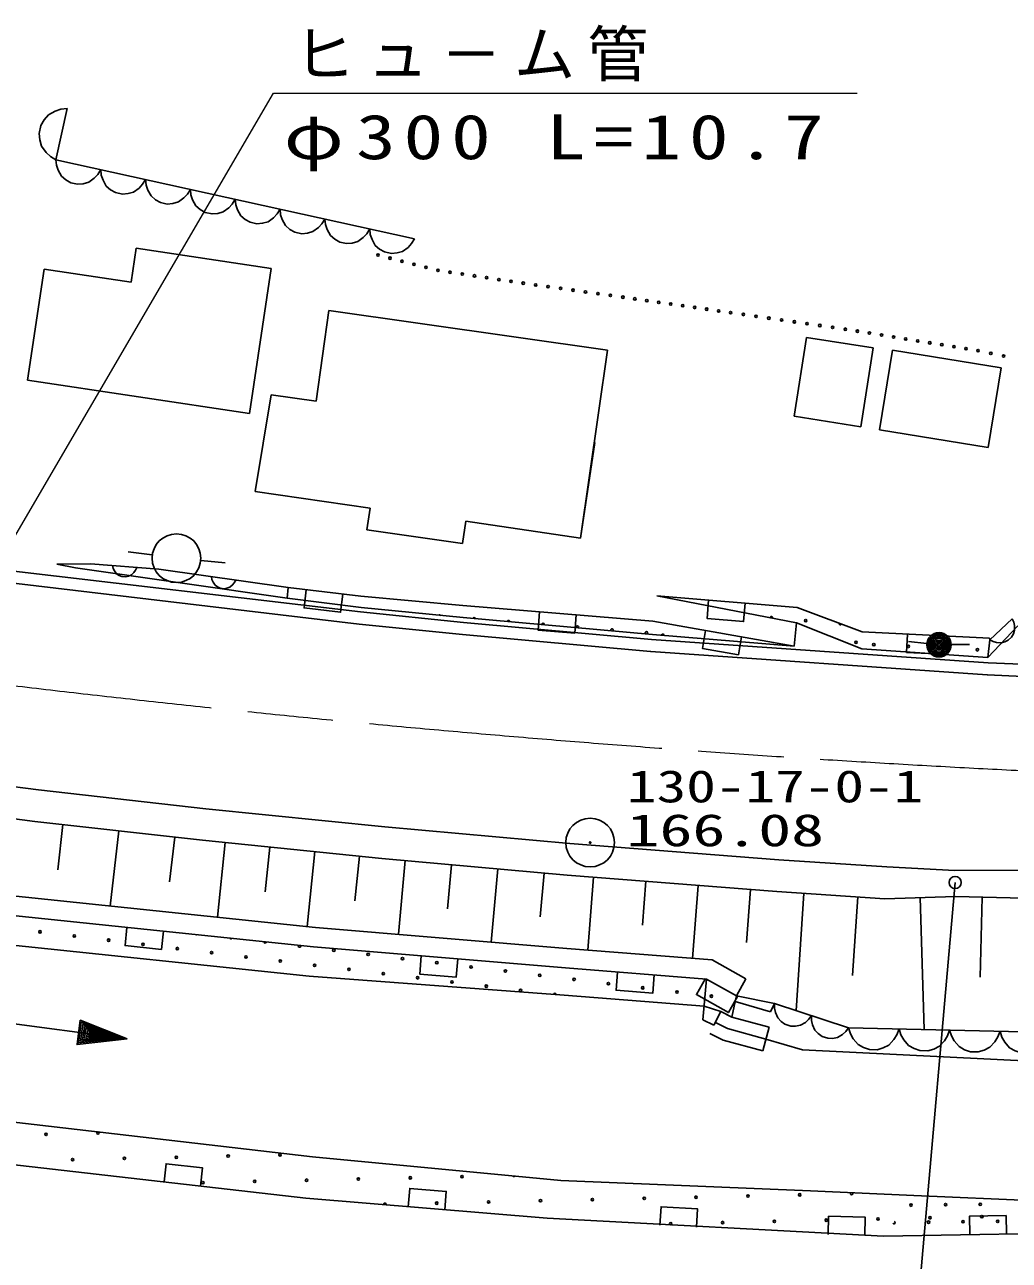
# Model space of a CAD drawing. Units: millimetres, scale not verified. Extents: x 40000 to 680000, y 20000 to 380000.
# Drawn here: x 190636 to 230904, y 248439 to 298975 of the extents above; entities that cross this region are included whole.
import ezdxf
from ezdxf.enums import TextEntityAlignment as Align

# ---------------------------------------------------------------- set-up
doc = ezdxf.new("R2010")
doc.units = ezdxf.units.MM
doc.header["$LTSCALE"] = 1000
doc.linetypes.add('CHAIN', pattern=[18.5, 12, -1.5, 3.5, -1.5])
for name, color, linetype, lineweight in [('M-BGD', 7, 'Continuous', 25), ('M-BGD-HTXT', 7, 'Continuous', 13), ('M-BMK', 2, 'CHAIN', 13)]:
    doc.layers.add(name, color=color, linetype=linetype, lineweight=lineweight)
doc.layers.add('M-BMK-SRVR', color=7, linetype='Continuous')
doc.styles.add('ＭＳ ゴシック', font='')
doc.styles.get('ＭＳ ゴシック').set_extended_font_data('MS Gothic')

# ---------------------------------------------------------------- blocks, each defined once
blk = doc.blocks.new('BUHIN5')
at = {"color": 3, "linetype": 'Continuous', "lineweight": 25}
for radius in [995, 30]:
    blk.add_circle((0, 0), radius, dxfattribs=at)
blk = doc.blocks.new('BUHIN54')
at = {"color": 7, "linetype": 'Continuous', "lineweight": 25}
blk.add_lwpolyline([(-106, 791), (-280, 708), (-421, 592), (-575, 415), (-646, 228), (-681, 34), (-648, -211), (-564, -389), (-446, -551), (-251, -682), (-85, -752), (106, -791)], dxfattribs=at)
blk = doc.blocks.new('BUHIN55')
at = {"color": 7, "linetype": 'Continuous', "lineweight": 25}
blk.add_lwpolyline([(-430, 939), (-614, 770), (-745, 573), (-868, 296), (-886, 38), (-856, -215), (-722, -507), (-551, -695), (-344, -850), (-53, -939), (179, -963), (430, -939)], dxfattribs=at)
blk = doc.blocks.new('BUHIN80')
at = {"color": 7, "linetype": 'Continuous', "lineweight": 25}
blk.add_lwpolyline([(-218, 913), (-411, 795), (-563, 643), (-722, 417), (-784, 190), (-801, -41), (-733, -324), (-614, -523), (-456, -697), (-213, -828), (-10, -890), (218, -913)], dxfattribs=at)
blk = doc.blocks.new('BUHIN117')
at = {"color": 7, "linetype": 'Continuous', "lineweight": 25}
blk.add_circle((0, 0), 49.8, dxfattribs=at)
blk = doc.blocks.new('BUHIN119')
at = {"color": 7, "linetype": 'Continuous', "lineweight": 25}
blk.add_circle((0, 0), 49.8, dxfattribs=at)
blk = doc.blocks.new('BUHIN121')
at = {"color": 7, "linetype": 'Continuous', "lineweight": 25}
blk.add_circle((0, 0), 49.8, dxfattribs=at)
blk = doc.blocks.new('BUHIN123')
at = {"color": 7, "linetype": 'Continuous', "lineweight": 25}
blk.add_circle((0, 0), 49.8, dxfattribs=at)
blk = doc.blocks.new('BUHIN125')
at = {"color": 7, "linetype": 'Continuous', "lineweight": 25}
blk.add_circle((0, 0), 49.8, dxfattribs=at)
blk = doc.blocks.new('BUHIN127')
at = {"color": 7, "linetype": 'Continuous', "lineweight": 25}
blk.add_circle((0, 0), 49.8, dxfattribs=at)
blk = doc.blocks.new('BUHIN129')
at = {"color": 7, "linetype": 'Continuous', "lineweight": 25}
blk.add_circle((0, 0), 49.8, dxfattribs=at)
blk = doc.blocks.new('BUHIN170')
at = {"color": 7, "linetype": 'Continuous', "lineweight": 25}
blk.add_lwpolyline([(248, -708), (956, -460), (460, 956), (-248, 708)], dxfattribs=at)
blk = doc.blocks.new('BUHIN18')
at = {"color": 7, "linetype": 'Continuous', "lineweight": 25}
blk.add_circle((0, 0), 995, dxfattribs=at)
blk = doc.blocks.new('BUHIN197')
at = {"color": 7, "linetype": 'Continuous', "lineweight": 25}
for radius in [498, 440, 382, 322, 265, 195, 135, 77.5, 15]:
    blk.add_circle((0, 0), radius, dxfattribs=at)

msp = doc.modelspace()

# ---------------------------------------------------------------- linework, layer by layer
at = {"layer": 'M-BGD'}
for p, q in [((192368, 295545), (191911, 293452)), ((191911, 293452), (206580, 290217)), ((195199, 289829), (194991, 288444)), ((200721, 289000), (195199, 289829)), ((191431, 288979), (190748, 284430)), ((194991, 288444), (191431, 288979)), ((199830, 283067), (200721, 289000)), ((203079, 287290), (202551, 283577)), ((214465, 285670), (203079, 287290)), ((222108, 282959), (222613, 286181)), ((222613, 286181), (225338, 285754)), ((214465, 285670), (213370, 277976)), ((225338, 285754), (224833, 282532)), ((226128, 285667), (225597, 282404)), ((230569, 284945), (226128, 285667)), ((230038, 281681), (230569, 284945)), ((190748, 284430), (199830, 283067)), ((200720, 283838), (200058, 279885)), ((202551, 283577), (200720, 283838)), ((224833, 282532), (222108, 282959)), ((225597, 282404), (230038, 281681)), ((213954, 281882), (213370, 277976)), ((200058, 279885), (204758, 279206)), ((204758, 279206), (204631, 278315)), ((208682, 278663), (208543, 277755)), ((213370, 277976), (208682, 278663)), ((208543, 277755), (204631, 278315)), ((195852, 277286), (194861, 277417)), ((197839, 277063), (198835, 276971)), ((204367, 274955), (188256, 276858)), ((193322, 276928), (191950, 276910)), ((191950, 276910), (192707, 276757)), ((192707, 276757), (201367, 275522)), ((193322, 276928), (196124, 276703)), ((201414, 275956), (196124, 276703)), ((204309, 274459), (188197, 276362)), ((201367, 275522), (201414, 275956)), ((201367, 275522), (201414, 275956)), ((201414, 275956), (204382, 275599)), ((204400, 275136), (201367, 275522)), ((208558, 275214), (204382, 275599)), ((222204, 274511), (216487, 275619)), ((216487, 275619), (222222, 275133)), ((208587, 274528), (204367, 274955)), ((208568, 274723), (204400, 275136)), ((216328, 274584), (208558, 275214)), ((224891, 274145), (222222, 275133)), ((208536, 274031), (204317, 274458)), ((216313, 274036), (208568, 274723)), ((216271, 273832), (208587, 274528)), ((222111, 273563), (216328, 274584)), ((222111, 273563), (222204, 274511)), ((224874, 273446), (222204, 274511)), ((231021, 274676), (230111, 273817)), ((216226, 273334), (208542, 274030)), ((222111, 273563), (216313, 274036)), ((230090, 273885), (224891, 274145)), ((230022, 273098), (231248, 274383)), ((230036, 272878), (216271, 273832)), ((230022, 273098), (224874, 273446)), ((227533, 273669), (226788, 273753)), ((228530, 273621), (229280, 273631)), ((230111, 273817), (230022, 273098)), ((230090, 273885), (230111, 273817)), ((230002, 272379), (216237, 273334)), ((234522, 272675), (230036, 272878)), ((234500, 272175), (230014, 272378)), ((183535, 268638), (191199, 267682)), ((183374, 267348), (191053, 266391)), ((191199, 267682), (198043, 266910)), ((198043, 266910), (205361, 266168)), ((191053, 266391), (197912, 265616)), ((192196, 266262), (191987, 264405)), ((194483, 266003), (194136, 262929)), ((205361, 266168), (212930, 265490)), ((196769, 265745), (196562, 263913)), ((197912, 265616), (205245, 264874)), ((198829, 265524), (198520, 262473)), ((200662, 265338), (200476, 263504)), ((212930, 265490), (221482, 264814)), ((202495, 265152), (202185, 262091)), ((204328, 264966), (204143, 263145)), ((205245, 264874), (212827, 264194)), ((221482, 264814), (225896, 264526)), ((206192, 264789), (205922, 261772)), ((208088, 264619), (207926, 262816)), ((209984, 264449), (209715, 261456)), ((225896, 264526), (228677, 264385)), ((228677, 264385), (237283, 264402)), ((211879, 264279), (211719, 262490)), ((212827, 264194), (221397, 263517)), ((213898, 264109), (213663, 261129)), ((216041, 263940), (215899, 262151)), ((228690, 263889), (226941, 243909)), ((202527, 262056), (188754, 263489)), ((218183, 263771), (217947, 260786)), ((220326, 263601), (220155, 261440)), ((221397, 263517), (225811, 263228)), ((222501, 263445), (222188, 258651)), ((224708, 263300), (224498, 260086)), ((225811, 263228), (228699, 263321)), ((228699, 263321), (237462, 263107)), ((229795, 263295), (229715, 260015)), ((227255, 263275), (227429, 257877)), ((202452, 261259), (188671, 262693)), ((212814, 261197), (202527, 262056)), ((202275, 260057), (188412, 261510)), ((212747, 260400), (202452, 261259)), ((218753, 260722), (212811, 261197)), ((218514, 259938), (212747, 260400)), ((220133, 259948), (218753, 260722)), ((212704, 259288), (202275, 260057)), ((218514, 259938), (218376, 258269)), ((219741, 259250), (218514, 259938)), ((219741, 259250), (218514, 259938)), ((220133, 259948), (219741, 259250)), ((218420, 258834), (212704, 259288)), ((219102, 258608), (218420, 258834)), ((219695, 259017), (219555, 258386)), ((219741, 259250), (219695, 259017)), ((221138, 258604), (219695, 259017)), ((221300, 258944), (219741, 259250)), ((221138, 258604), (221300, 258944)), ((221300, 258944), (224332, 257944)), ((188877, 258291), (194823, 257492)), ((218821, 258056), (218376, 258269)), ((219102, 258608), (218821, 258056)), ((219555, 258386), (219102, 258608)), ((219555, 258386), (219102, 258608)), ((219102, 258608), (219555, 258386)), ((219555, 258386), (221083, 257970)), ((218883, 258159), (219378, 257917)), ((219378, 257917), (220951, 257488)), ((221083, 257970), (220820, 257005)), ((224332, 257944), (247053, 257449)), ((218663, 257709), (219201, 257447)), ((219201, 257447), (220820, 257005)), ((220951, 257488), (222447, 257045)), ((163429, 257208), (202408, 252671)), ((222447, 257045), (234090, 256464)), ((202134, 250978), (181916, 253296)), ((202408, 252671), (212558, 251699)), ((212558, 251699), (222779, 251279)), ((222779, 251279), (226996, 251091)), ((211999, 250159), (202134, 250978)), ((226996, 251091), (240902, 250466)), ((225753, 249427), (211999, 250159)), ((234324, 249580), (225753, 249427))]:
    msp.add_line(p, q, dxfattribs=at)
for points in [[(192368, 295545), (192110, 295519), (191878, 295438), (191604, 295284), (191428, 295081), (191296, 294852), (191225, 294528), (191250, 294265), (191326, 294007), (191511, 293753), (191689, 293588), (191911, 293452)], [(195221, 276775), (195172, 276664), (195104, 276572), (195001, 276470), (194886, 276419), (194767, 276393), (194612, 276406), (194498, 276450), (194393, 276519), (194305, 276636), (194253, 276738), (194224, 276856)], [(199264, 276260), (199208, 276151), (199135, 276063), (199026, 275968), (198909, 275923), (198787, 275905), (198634, 275927), (198523, 275978), (198422, 276053), (198341, 276175), (198295, 276280), (198274, 276399)], [(202153, 275867), (202064, 275123), (203553, 274944), (203643, 275688)], [(218607, 275439), (218544, 274692), (220038, 274565), (220102, 275313)], [(211696, 274960), (211635, 274212), (213130, 274091), (213191, 274839)], [(230111, 273817), (230244, 273745), (230382, 273708), (230565, 273691), (230717, 273731), (230856, 273798), (230997, 273931), (231072, 274066), (231120, 274215), (231115, 274399), (231083, 274537), (231021, 274676)], [(218481, 274204), (218351, 273465), (219828, 273205), (219958, 273943)], [(226741, 274052), (226704, 273303), (228202, 273228), (228239, 273977)], [(194816, 262054), (194738, 261308), (196230, 261153), (196308, 261899)], [(206853, 260892), (206790, 260145), (208285, 260020), (208347, 260767)], [(214883, 260229), (214823, 259481), (216319, 259362), (216378, 260109)], [(218474, 259961), (218107, 259307), (219415, 258573), (219782, 259227)], [(194620, 257519), (192834, 257330), (192947, 258173), (194615, 257520)], [(193262, 257702), (193614, 257654), (193256, 257652), (193269, 257751), (193614, 257654)], [(207814, 250506), (207876, 251254), (206381, 251378), (206319, 250630)], [(218113, 249791), (218158, 250539), (216661, 250629), (216616, 249881)], [(224991, 249448), (225013, 250198), (223513, 250241), (223492, 249491)], [(230788, 249517), (230775, 250267), (229275, 250240), (229289, 249490)]]:
    msp.add_lwpolyline(points, dxfattribs=at)
for points in [[(194823, 257492), (192908, 258254), (192775, 257263)], [(194417, 257546), (192919, 257395), (193012, 258088)], [(194219, 257573), (193003, 257459), (193076, 258004)], [(194016, 257600), (193087, 257523), (193140, 257920)], [(193818, 257627), (193172, 257588), (193205, 257835)]]:
    msp.add_lwpolyline(points, close=True, dxfattribs=at)
for centre, radius in [((207536, 288927), 49.8), ((211024, 288403), 49.8), ((215100, 287832), 49.8), ((219506, 287200), 49.8), ((224198, 286521), 49.8), ((229627, 285645), 49.8), ((222580, 274600), 49.8), ((224634, 273717), 49.8), ((225365, 273620), 49.8), ((226777, 273550), 49.8), ((228190, 273479), 49.8), ((229602, 273409), 49.8), ((228690, 263889), 249), ((191261, 261874), 49.8), ((192665, 261703), 49.8), ((194069, 261532), 49.8), ((195473, 261361), 49.8), ((196876, 261190), 49.8), ((198280, 261019), 49.8), ((199684, 260848), 49.8), ((203279, 261122), 49.8), ((204683, 260951), 49.8), ((206087, 260780), 49.8), ((201088, 260677), 49.8), ((202492, 260506), 49.8), ((203895, 260335), 49.8), ((207491, 260609), 49.8), ((208894, 260438), 49.8), ((210298, 260267), 49.8), ((205299, 260164), 49.8), ((206703, 259993), 49.8), ((208107, 259822), 49.8), ((211702, 260096), 49.8), ((213106, 259925), 49.8), ((214510, 259754), 49.8), ((209511, 259651), 49.8), ((210915, 259479), 49.8), ((215914, 259583), 49.8), ((217317, 259412), 49.8), ((218721, 259241), 49.8), ((191510, 253592), 49.8), ((193631, 253641), 49.8), ((196836, 252653), 49.8), ((198957, 252702), 49.8), ((201078, 252751), 49.8), ((192595, 252556), 49.8), ((194715, 252605), 49.8), ((200042, 251666), 49.8), ((202162, 251714), 49.8), ((204283, 251763), 49.8), ((206404, 251812), 49.8), ((208525, 251860), 49.8), ((197921, 251617), 49.8), ((222334, 251116), 49.8), ((207489, 250776), 49.8), ((209609, 250824), 49.8), ((211730, 250873), 49.8), ((213851, 250922), 49.8), ((215972, 250970), 49.8), ((218092, 251019), 49.8), ((220213, 251068), 49.8), ((226885, 250695), 49.8), ((228299, 250712), 49.8), ((229714, 250730), 49.8), ((225539, 250129), 49.8), ((227660, 250177), 49.8), ((229781, 250226), 49.8), ((217056, 249934), 49.8), ((219177, 249983), 49.8), ((221298, 250032), 49.8), ((223419, 250080), 49.8), ((227601, 249997), 49.8), ((229015, 250014), 49.8), ((230429, 250032), 49.8)]:
    msp.add_circle(centre, radius, dxfattribs=at)
for centre, start, end in [((207606, 274790), 28.6979, 139.9896), ((209016, 274675), 3.6069, 166.2527), ((210426, 274561), 351.2353, 178.6243), ((211835, 274447), 338.6852, 191.1744), ((221171, 274720), 339.3934, 178.6694), ((223989, 274481), 162.3993, 336.9688), ((213245, 274333), 325.2574, 204.6022), ((214654, 274218), 309.667, 220.1925), ((216064, 274104), 287.1641, 242.6955), ((216734, 274005), 351.2871, 179.3921), ((197664, 261806), 251.0948, 277.022), ((199068, 261635), 202.4684, 325.6485), ((200471, 261464), 172.7429, 355.374), ((201875, 261293), 142.6124, 25.5044), ((212318, 259308), 5.3368, 166.2369), ((219338, 258453), 19.517, 108.3496), ((210645, 251909), 207.108, 321.958), ((224455, 251165), 125.3108, 49.5682), ((205368, 250727), 334.6581, 195.8419), ((226187, 249979), 213.107, 73.3518)]:
    msp.add_arc(centre, 49.8, start, end, dxfattribs=at)
at = {"layer": 'M-BGD-HTXT'}
for p, q in [((187740, 273786), (200811, 296173)), ((200811, 296173), (224686, 296173))]:
    msp.add_line(p, q, dxfattribs=at)
at = {"layer": 'M-BMK'}
msp.add_arc((261165, 867731), 600000, 262.83643, 272.24248, dxfattribs=at)

# ---------------------------------------------------------------- block references
at = {"layer": 'M-BGD', "rotation": 64.16251}
for name, p in [('BUHIN80', (192828, 293250)), ('BUHIN80', (194662, 292846)), ('BUHIN80', (196496, 292441)), ('BUHIN80', (198329, 292037)), ('BUHIN80', (200163, 291632)), ('BUHIN80', (201996, 291228)), ('BUHIN80', (203830, 290824)), ('BUHIN80', (205664, 290419)), ('BUHIN129', (205085, 289552)), ('BUHIN129', (205575, 289427)), ('BUHIN129', (206065, 289302)), ('BUHIN129', (206556, 289177)), ('BUHIN129', (207046, 289052)), ('BUHIN127', (208034, 288852)), ('BUHIN127', (208532, 288777)), ('BUHIN127', (209031, 288702)), ('BUHIN127', (209529, 288627)), ('BUHIN127', (210028, 288552)), ('BUHIN127', (210526, 288478)), ('BUHIN125', (211534, 288331)), ('BUHIN125', (212043, 288260)), ('BUHIN125', (212553, 288189)), ('BUHIN125', (213062, 288117)), ('BUHIN125', (213572, 288046)), ('BUHIN125', (214081, 287975)), ('BUHIN125', (214591, 287903)), ('BUHIN123', (215590, 287762)), ('BUHIN123', (216079, 287691)), ('BUHIN123', (216569, 287621)), ('BUHIN123', (217058, 287551)), ('BUHIN123', (217548, 287481)), ('BUHIN123', (218038, 287410)), ('BUHIN123', (218527, 287340)), ('BUHIN123', (219017, 287270)), ('BUHIN121', (220028, 287124)), ('BUHIN121', (220549, 287049)), ('BUHIN121', (221070, 286973)), ('BUHIN121', (221592, 286898)), ('BUHIN121', (222113, 286823)), ('BUHIN121', (222634, 286747)), ('BUHIN121', (223156, 286672)), ('BUHIN121', (223677, 286597)), ('BUHIN119', (224692, 286441)), ('BUHIN119', (225185, 286362)), ('BUHIN119', (225679, 286282)), ('BUHIN119', (226172, 286202)), ('BUHIN119', (226666, 286123)), ('BUHIN119', (227159, 286043)), ('BUHIN119', (227653, 285963)), ('BUHIN119', (228146, 285884)), ('BUHIN119', (228640, 285804)), ('BUHIN119', (229133, 285724)), ('BUHIN117', (230149, 285533)), ('BUHIN117', (230671, 285422)), ('BUHIN18', (196843, 277155)), ('BUHIN197', (228030, 273613)), ('BUHIN54', (222058, 258694)), ('BUHIN54', (223574, 258194)), ('BUHIN55', (225365, 257922)), ('BUHIN55', (227431, 257877)), ('BUHIN55', (229496, 257832)), ('BUHIN55', (231562, 257787)), ('BUHIN170', (197080, 251558))]:
    msp.add_blockref(name, p, dxfattribs=at)
at = {"layer": 'M-BMK-SRVR', "rotation": 64.16251}
msp.add_blockref('BUHIN5', (213762, 265525), dxfattribs=at)

# ---------------------------------------------------------------- texts
at = {"layer": 'M-BGD-HTXT', "style": 'ＭＳ ゴシック'}
for s, width, p in [('130-17-0-1', 1.35, (215266, 266772)), ('166.08', 1.5, (215250, 264978))]:
    msp.add_text(s, height=1320, dxfattribs=dict(at, width=width)).set_placement(p, align=Align.BOTTOM_LEFT)
at = {"layer": 'M-BGD-HTXT', "char_height": 1833, "attachment_point": 7, "style": 'ＭＳ ゴシック'}
for s, insert in [('\\T1.2;ヒュ－ム管', (201645, 296660)), ('\\T1.2;\\W1.3;φ300\\~L=10.7', (201228, 292975))]:
    msp.add_mtext(s, dxfattribs=dict(at, insert=insert))

doc.saveas('drawing.dxf')
